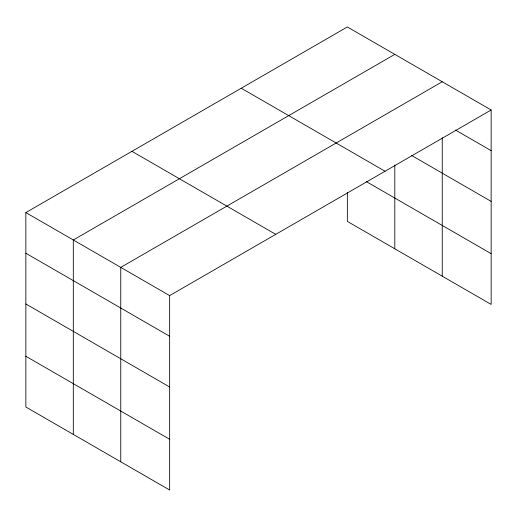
<?xml version="1.0" encoding="UTF-8"?>
<svg xmlns="http://www.w3.org/2000/svg" width="517" height="517" viewBox="0 0 517 517"><rect width="100%" height="100%" fill="white"/><g stroke="black" fill="none" stroke-linecap="round" stroke-linejoin="round"><path stroke-width="0.78" d="M25.85 212.584L169.654 295.608L169.654 490.032L25.85 407.008L25.85 212.584L347.346 26.968L491.15 109.992L491.15 304.416L347.346 221.392L347.346 192.395M394.801 54.369L73.304 239.985L73.304 434.403M442.255 81.764L120.758 267.379L120.758 461.804M169.654 295.608L491.15 109.992M455.529 130.077L491.15 150.647M411.551 155.43L491.15 201.391M241.252 88.226L385.055 171.25M366.191 181.525L491.15 253.673M131.945 151.332L275.748 234.356M25.85 253.233L169.654 336.257M25.85 303.977L169.654 387M25.85 356.258L169.654 439.282M442.255 137.722L442.255 276.188M394.801 165.065L394.801 248.787"/></g></svg>
